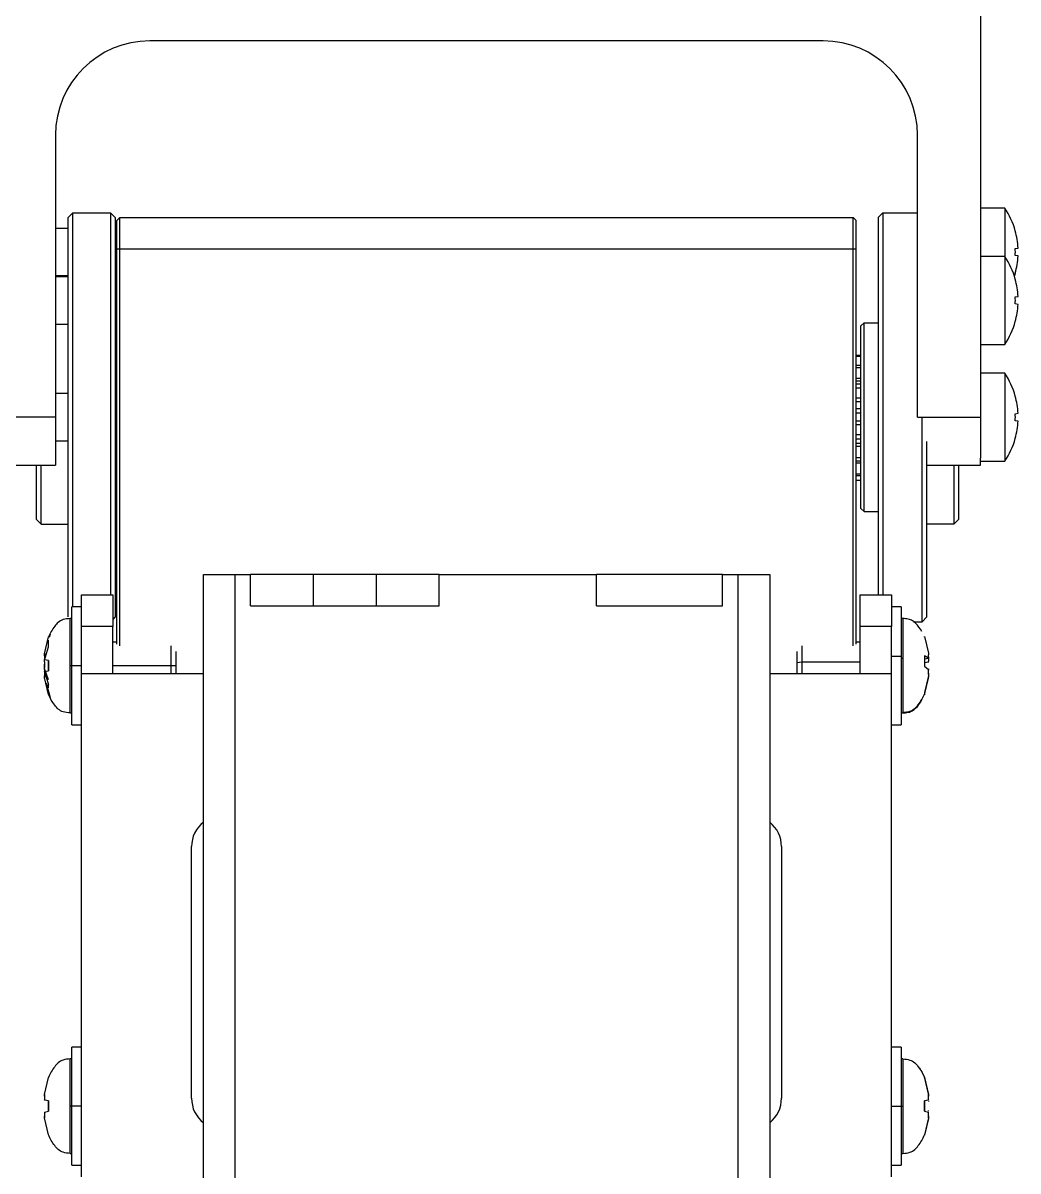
# Model space of a CAD drawing. Header units: millimetres. Extents: x 1258 to 2922, y -135 to 1239.
# Drawn here: x 1942.91 to 1974.54, y 736.09 to 772.59 of the extents above; entities that cross this region are included whole.
import ezdxf

# ---------------------------------------------------------------- set-up
doc = ezdxf.new("R2010")
doc.units = ezdxf.units.MM
doc.header["$LTSCALE"] = 6

msp = doc.modelspace()

# ---------------------------------------------------------------- linework, layer by layer
at = {"color": 7, "linetype": 'Continuous', "lineweight": 25}
for p, q in [((1973.346, 773.16), (1973.346, 760.688)), ((1968.346, 772.019), (1946.946, 772.019)), ((1943.946, 769.019), (1943.946, 760.057)), ((1971.346, 760.057), (1971.346, 769.019)), ((1944.346, 766.407), (1944.496, 766.557)), ((1944.346, 753.707), (1944.346, 766.407)), ((1944.496, 754.032), (1944.496, 766.557)), ((1944.496, 766.557), (1945.696, 766.557)), ((1945.696, 766.557), (1945.696, 754.407)), ((1945.846, 766.407), (1945.696, 766.557)), ((1945.846, 766.407), (1945.846, 753.707)), ((1945.896, 766.307), (1945.996, 766.407)), ((1945.996, 765.407), (1945.996, 766.407)), ((1945.996, 766.407), (1969.296, 766.407)), ((1969.296, 765.407), (1969.296, 766.407)), ((1969.296, 766.407), (1969.396, 766.307)), ((1970.246, 766.557), (1970.096, 766.407)), ((1970.096, 766.407), (1970.096, 754.407)), ((1970.246, 766.557), (1970.246, 754.407)), ((1970.246, 766.557), (1971.346, 766.557)), ((1974.117, 766.707), (1973.346, 766.707)), ((1974.117, 766.707), (1974.117, 765.17)), ((1944.346, 766.057), (1943.946, 766.057)), ((1945.896, 765.407), (1945.896, 766.307)), ((1969.396, 765.407), (1969.396, 766.307)), ((1974.452, 765.979), (1974.454, 765.98)), ((1945.896, 765.407), (1945.996, 765.407)), ((1945.896, 752.845), (1945.896, 765.407)), ((1945.996, 752.792), (1945.996, 765.407)), ((1945.996, 765.407), (1969.296, 765.407)), ((1969.296, 752.792), (1969.296, 765.407)), ((1969.296, 765.407), (1969.396, 765.407)), ((1969.396, 752.845), (1969.396, 765.407)), ((1974.452, 765.419), (1974.54, 765.431)), ((1974.117, 765.17), (1973.346, 765.17)), ((1974.117, 765.17), (1974.117, 762.37)), ((1974.54, 765.183), (1974.452, 765.195)), ((1974.425, 764.538), (1974.454, 764.634)), ((1974.454, 764.634), (1974.452, 764.636)), ((1943.946, 764.557), (1944.346, 764.557)), ((1944.346, 764.52), (1943.946, 764.52)), ((1974.452, 764.441), (1974.454, 764.443)), ((1945.896, 763.882), (1945.895, 763.884)), ((1969.397, 763.884), (1969.396, 763.882)), ((1974.452, 763.882), (1974.54, 763.894)), ((1945.896, 763.657), (1945.846, 763.657)), ((1974.54, 763.645), (1974.452, 763.658)), ((1943.946, 763.02), (1944.346, 763.02)), ((1969.546, 762.957), (1969.646, 763.057)), ((1969.546, 757.157), (1969.546, 762.957)), ((1969.646, 757.057), (1969.646, 763.057)), ((1969.646, 763.057), (1970.096, 763.057)), ((1974.454, 763.097), (1974.452, 763.098)), ((1973.346, 762.37), (1974.117, 762.37)), ((1969.396, 762.027), (1969.546, 762.027)), ((1969.396, 761.997), (1969.546, 761.997)), ((1969.396, 761.716), (1969.546, 761.716)), ((1969.396, 761.632), (1969.546, 761.632)), ((1974.117, 761.457), (1973.346, 761.457)), ((1974.117, 761.457), (1974.117, 758.657)), ((1969.396, 761.119), (1969.546, 761.119)), ((1969.396, 760.995), (1969.546, 760.995)), ((1944.346, 760.807), (1943.946, 760.807)), ((1973.346, 760.688), (1973.346, 758.76)), ((1974.452, 760.729), (1974.454, 760.73)), ((1969.396, 760.337), (1969.546, 760.337)), ((1969.396, 760.195), (1969.546, 760.195)), ((1974.452, 760.169), (1974.54, 760.181)), ((1943.946, 760.057), (1941.946, 760.057)), ((1943.946, 760.057), (1943.946, 758.532)), ((1971.346, 760.057), (1973.346, 760.057)), ((1971.496, 753.557), (1971.496, 760.057)), ((1974.54, 759.933), (1974.452, 759.945)), ((1969.396, 759.508), (1969.546, 759.508)), ((1943.946, 759.307), (1944.346, 759.307)), ((1969.396, 759.372), (1969.546, 759.372)), ((1971.646, 753.707), (1971.646, 759.282)), ((1974.454, 759.384), (1974.452, 759.386)), ((1969.396, 758.773), (1969.546, 758.773)), ((1973.346, 758.532), (1973.346, 758.76)), ((1941.946, 758.532), (1943.946, 758.532)), ((1943.346, 756.807), (1943.346, 758.532)), ((1943.496, 756.657), (1943.496, 758.532)), ((1969.396, 758.667), (1969.546, 758.667)), ((1971.646, 758.532), (1973.346, 758.532)), ((1972.496, 758.532), (1972.496, 756.657)), ((1972.646, 758.532), (1972.646, 756.807)), ((1973.346, 758.657), (1974.117, 758.657)), ((1969.396, 758.26), (1969.546, 758.26)), ((1969.396, 758.202), (1969.546, 758.202)), ((1969.396, 758.059), (1969.546, 758.059)), ((1969.396, 758.057), (1969.546, 758.057)), ((1969.546, 757.157), (1969.646, 757.057)), ((1969.646, 757.057), (1970.096, 757.057)), ((1943.346, 756.807), (1943.496, 756.657)), ((1943.496, 756.657), (1944.346, 756.657)), ((1972.496, 756.657), (1971.646, 756.657)), ((1972.646, 756.807), (1972.496, 756.657)), ((1945.846, 756.457), (1945.896, 756.457)), ((1948.646, 733.907), (1948.646, 755.057)), ((1948.646, 755.057), (1949.646, 755.057)), ((1949.646, 755.057), (1949.646, 733.907)), ((1949.646, 755.057), (1950.146, 755.057)), ((1950.146, 754.057), (1950.146, 755.057)), ((1952.146, 755.057), (1950.146, 755.057)), ((1952.146, 754.057), (1952.146, 755.057)), ((1954.146, 755.057), (1952.146, 755.057)), ((1954.146, 754.057), (1954.146, 755.057)), ((1956.146, 755.057), (1954.146, 755.057)), ((1956.146, 754.057), (1956.146, 755.057)), ((1956.146, 755.057), (1961.146, 755.057)), ((1961.146, 754.057), (1961.146, 755.057)), ((1965.146, 755.057), (1961.146, 755.057)), ((1965.146, 754.057), (1965.146, 755.057)), ((1965.146, 755.057), (1965.646, 755.057)), ((1965.646, 733.907), (1965.646, 755.057)), ((1965.646, 755.057), (1966.646, 755.057)), ((1966.646, 755.057), (1966.646, 733.907)), ((1944.771, 754.407), (1945.771, 754.407)), ((1944.771, 753.407), (1944.771, 754.407)), ((1945.771, 754.407), (1945.771, 753.407)), ((1969.521, 754.407), (1970.521, 754.407)), ((1969.521, 753.407), (1969.521, 754.407)), ((1970.521, 754.407), (1970.521, 753.407)), ((1944.771, 754.032), (1944.471, 754.032)), ((1944.471, 752.157), (1944.471, 754.032)), ((1950.146, 754.057), (1956.146, 754.057)), ((1961.146, 754.057), (1965.146, 754.057)), ((1970.821, 754.032), (1970.521, 754.032)), ((1970.821, 754.032), (1970.821, 752.465)), ((1944.471, 753.657), (1944.412, 753.657)), ((1944.412, 752.157), (1944.412, 753.657)), ((1945.846, 753.707), (1945.771, 753.632)), ((1970.88, 753.657), (1970.821, 753.657)), ((1971.496, 753.557), (1971.646, 753.707)), ((1944.771, 751.907), (1944.771, 753.407)), ((1945.771, 753.407), (1944.771, 753.407)), ((1945.771, 751.907), (1945.771, 753.407)), ((1969.521, 751.907), (1969.521, 753.407)), ((1970.521, 753.407), (1969.521, 753.407)), ((1970.521, 751.907), (1970.521, 753.407)), ((1971.222, 753.557), (1971.496, 753.557)), ((1943.601, 752.532), (1943.726, 753.072)), ((1943.726, 752.76), (1943.726, 752.969)), ((1943.774, 753.163), (1943.745, 753.057)), ((1945.896, 752.907), (1945.771, 752.907)), ((1969.521, 752.907), (1969.396, 752.907)), ((1971.566, 753.086), (1971.692, 752.558)), ((1943.601, 752.566), (1943.596, 752.529)), ((1943.596, 752.477), (1943.601, 752.532)), ((1943.601, 752.532), (1943.596, 752.477)), ((1943.601, 752.329), (1943.726, 752.76)), ((1947.621, 752.157), (1947.621, 752.792)), ((1947.771, 752.605), (1947.771, 752.157)), ((1967.521, 752.256), (1967.521, 752.605)), ((1967.671, 752.792), (1967.671, 752.28)), ((1971.692, 752.565), (1971.696, 752.513)), ((1971.692, 752.558), (1971.696, 752.505)), ((1943.601, 752.344), (1943.596, 752.353)), ((1943.596, 752.281), (1943.601, 752.329)), ((1943.726, 752.322), (1943.601, 752.344)), ((1943.726, 751.993), (1943.726, 752.322)), ((1943.726, 752.322), (1943.726, 751.993)), ((1944.412, 750.657), (1944.412, 752.157)), ((1944.471, 752.157), (1944.412, 752.157)), ((1944.771, 752.157), (1944.471, 752.157)), ((1944.471, 750.282), (1944.471, 752.157)), ((1947.621, 751.907), (1947.621, 752.157)), ((1947.771, 752.157), (1947.621, 752.157)), ((1947.771, 752.157), (1947.771, 751.907)), ((1967.521, 752.256), (1967.671, 752.28)), ((1967.521, 751.907), (1967.521, 752.256)), ((1967.671, 752.28), (1967.671, 751.907)), ((1970.521, 752.465), (1970.821, 752.465)), ((1970.821, 752.465), (1970.821, 750.282)), ((1970.821, 752.403), (1970.88, 752.403)), ((1970.88, 752.403), (1970.88, 750.678)), ((1971.692, 752.403), (1971.566, 752.47)), ((1971.566, 752.47), (1971.566, 752.145)), ((1971.566, 752.378), (1971.704, 752.403)), ((1971.696, 752.403), (1971.692, 752.403)), ((1971.692, 752.28), (1971.696, 752.298)), ((1971.692, 752.255), (1971.696, 752.276)), ((1943.601, 752.064), (1943.596, 752.106)), ((1943.596, 752.034), (1943.601, 751.986)), ((1943.596, 751.962), (1943.601, 751.971)), ((1943.601, 751.782), (1943.596, 751.837)), ((1943.596, 751.837), (1943.601, 751.782)), ((1943.596, 751.803), (1943.601, 751.775)), ((1943.726, 751.705), (1943.601, 752.064)), ((1943.601, 751.971), (1943.726, 751.993)), ((1943.601, 751.986), (1943.726, 751.554)), ((1944.771, 751.907), (1948.646, 751.907)), ((1944.771, 735.907), (1944.771, 751.907)), ((1966.646, 751.907), (1970.521, 751.907)), ((1970.521, 735.907), (1970.521, 751.907)), ((1971.566, 752.145), (1971.692, 752.035)), ((1971.692, 751.834), (1971.566, 751.303)), ((1971.692, 751.818), (1971.566, 751.282)), ((1971.692, 752.06), (1971.696, 752.038)), ((1971.692, 752.035), (1971.696, 752.017)), ((1971.696, 751.874), (1971.692, 751.818)), ((1971.692, 751.757), (1971.696, 751.81)), ((1943.601, 751.749), (1943.596, 751.786)), ((1943.726, 751.243), (1943.601, 751.782)), ((1943.651, 751.607), (1943.774, 751.151)), ((1971.566, 751.228), (1971.692, 751.757)), ((1944.412, 750.657), (1944.471, 750.657)), ((1970.821, 750.657), (1970.88, 750.657)), ((1944.471, 750.282), (1944.771, 750.282)), ((1970.521, 750.282), (1970.821, 750.282)), ((1948.271, 738.407), (1948.271, 746.407)), ((1967.021, 746.407), (1967.021, 738.407)), ((1944.771, 740.032), (1944.471, 740.032)), ((1944.471, 738.157), (1944.471, 740.032)), ((1970.821, 740.032), (1970.521, 740.032)), ((1970.821, 740.032), (1970.821, 738.157)), ((1944.471, 739.657), (1944.412, 739.657)), ((1944.412, 738.157), (1944.412, 739.657)), ((1970.88, 739.657), (1970.821, 739.657)), ((1970.88, 739.657), (1970.88, 738.157)), ((1943.601, 738.532), (1943.726, 739.072)), ((1971.692, 738.551), (1971.566, 739.085)), ((1971.566, 739.072), (1971.692, 738.532)), ((1971.566, 739.047), (1971.692, 738.509)), ((1943.596, 738.477), (1943.601, 738.532)), ((1943.601, 738.532), (1943.596, 738.477)), ((1943.601, 738.344), (1943.596, 738.353)), ((1943.726, 738.322), (1943.601, 738.344)), ((1943.726, 737.993), (1943.726, 738.322)), ((1943.726, 738.322), (1943.726, 737.993)), ((1971.692, 738.344), (1971.566, 738.322)), ((1971.566, 738.322), (1971.566, 737.993)), ((1971.566, 737.993), (1971.566, 738.322)), ((1971.696, 738.497), (1971.692, 738.551)), ((1971.692, 738.532), (1971.696, 738.477)), ((1971.696, 738.477), (1971.692, 738.532)), ((1971.696, 738.353), (1971.692, 738.344)), ((1971.696, 738.316), (1971.692, 738.301)), ((1943.596, 737.962), (1943.601, 737.971)), ((1943.601, 737.971), (1943.726, 737.993)), ((1944.412, 736.657), (1944.412, 738.157)), ((1944.471, 738.157), (1944.412, 738.157)), ((1944.771, 738.157), (1944.471, 738.157)), ((1944.471, 736.282), (1944.471, 738.157)), ((1970.521, 738.157), (1970.821, 738.157)), ((1970.821, 738.157), (1970.821, 736.282)), ((1970.821, 738.157), (1970.88, 738.157)), ((1970.88, 738.157), (1970.88, 736.657)), ((1971.566, 737.993), (1971.692, 737.971)), ((1971.696, 737.999), (1971.692, 738.014)), ((1971.692, 737.971), (1971.696, 737.962)), ((1971.692, 737.929), (1971.696, 737.927)), ((1943.601, 737.782), (1943.596, 737.837)), ((1943.596, 737.837), (1943.601, 737.782)), ((1943.726, 737.243), (1943.601, 737.782)), ((1971.692, 737.782), (1971.566, 737.243)), ((1971.692, 737.764), (1971.566, 737.23)), ((1971.696, 737.837), (1971.692, 737.782)), ((1971.692, 737.782), (1971.696, 737.837)), ((1971.696, 737.817), (1971.692, 737.764)), ((1944.412, 736.657), (1944.471, 736.657)), ((1970.821, 736.657), (1970.88, 736.657)), ((1944.471, 736.282), (1944.771, 736.282)), ((1970.521, 736.282), (1970.821, 736.282))]:
    msp.add_line(p, q, dxfattribs=at)
at = {"color": 8, "linetype": 'Continuous', "lineweight": 25}
for p, q in [((1969.546, 761.283), (1969.396, 761.283)), ((1969.546, 761.198), (1969.396, 761.198)), ((1969.546, 760.658), (1969.396, 760.658)), ((1969.546, 760.549), (1969.396, 760.549)), ((1945.846, 760.057), (1945.896, 760.057)), ((1969.546, 759.93), (1969.396, 759.93)), ((1969.546, 759.815), (1969.396, 759.815)), ((1969.546, 759.223), (1969.396, 759.223)), ((1969.546, 759.124), (1969.396, 759.124)), ((1969.546, 758.661), (1969.396, 758.661)), ((1969.546, 758.593), (1969.396, 758.593)), ((1970.88, 753.657), (1970.88, 752.403)), ((1947.621, 752.157), (1945.771, 752.157)), ((1967.671, 752.28), (1969.521, 752.28)), ((1971.566, 752.381), (1971.692, 752.403)), ((1971.566, 752.258), (1971.692, 752.28)), ((1970.88, 750.678), (1970.88, 750.657))]:
    msp.add_line(p, q, dxfattribs=at)
at = {"color": 7, "linetype": 'Continuous', "lineweight": 25}
for centre, radius, start, end in [((1946.946, 769.019), 3, 90, 180), ((1968.346, 769.019), 3, 0, 90), ((1972.046, 765.307), 2.5, 15.6184, 34.0558), ((1972.031, 765.307), 2.512, 2.8285, 15.495), ((1971.486, 765.307), 2.968, 357.8394, 2.1606), ((1972.046, 763.77), 2.5, 15.6184, 34.0558), ((1972.031, 765.307), 2.512, 344.505, 357.1715), ((1972.031, 763.77), 2.512, 2.8285, 15.495), ((1971.486, 763.77), 2.968, 357.8394, 2.1606), ((1972.031, 763.769), 2.512, 344.505, 357.1715), ((1972.046, 763.77), 2.5, 325.9442, 344.3816), ((1972.046, 760.057), 2.5, 15.6184, 34.0558), ((1972.031, 760.057), 2.512, 2.8285, 15.495), ((1971.486, 760.057), 2.968, 357.8394, 2.1606), ((1972.031, 760.057), 2.512, 344.505, 357.1715), ((1972.046, 760.057), 2.5, 325.9442, 344.3816), ((1949.271, 746.407), 1, 128.6822, 180), ((1966.021, 746.407), 1, 0, 51.3178), ((1949.271, 738.407), 1, 180, 231.3178), ((1966.021, 738.407), 1, 308.6822, 360)]:
    msp.add_arc(centre, radius, start, end, dxfattribs=at)
for points, knots in [([(1944.412, 753.657), (1944.337, 753.652), (1944.201, 753.643), (1944.031, 753.544), (1943.868, 753.357), (1943.781, 753.19), (1943.721, 753.073)], [0, 0, 0, 0, 0.2330012, 0.4184346, 0.591328, 1, 1, 1, 1]), ([(1971.479, 753.247), (1971.422, 753.341), (1971.342, 753.471), (1971.183, 753.594), (1971.043, 753.649), (1970.938, 753.654), (1970.88, 753.657)], [0, 0, 0, 0, 0.423381, 0.589378, 0.774246, 1, 1, 1, 1]), ([(1943.726, 753.072), (1943.725, 753.072), (1943.721, 753.073), (1943.721, 753.073), (1943.721, 753.073)], [0, 0, 0, 0, 0.560075, 1, 1, 1, 1]), ([(1971.571, 753.065), (1971.571, 753.068), (1971.57, 753.076), (1971.567, 753.083), (1971.566, 753.086)], [0, 0, 0, 0, 0.474437, 1, 1, 1, 1]), ([(1943.596, 752.511), (1943.595, 752.507), (1943.594, 752.498), (1943.593, 752.497), (1943.594, 752.507), (1943.595, 752.521), (1943.596, 752.529)], [0, 0, 0, 0, 0.250273, 0.5, 0.749727, 1, 1, 1, 1]), ([(1943.596, 752.477), (1943.595, 752.463), (1943.594, 752.435), (1943.593, 752.399), (1943.594, 752.37), (1943.595, 752.359), (1943.596, 752.353)], [0, 0, 0, 0, 0.250273, 0.5, 0.749727, 1, 1, 1, 1]), ([(1943.596, 752.281), (1943.595, 752.266), (1943.594, 752.237), (1943.593, 752.191), (1943.594, 752.146), (1943.595, 752.119), (1943.596, 752.106)], [0, 0, 0, 0, 0.250273, 0.5, 0.749727, 1, 1, 1, 1]), ([(1943.596, 752.034), (1943.595, 752.049), (1943.594, 752.078), (1943.593, 752.124), (1943.594, 752.169), (1943.595, 752.195), (1943.596, 752.209)], [0, 0, 0, 0, 0.250273, 0.5, 0.749727, 1, 1, 1, 1]), ([(1971.696, 752.403), (1971.697, 752.406), (1971.698, 752.413), (1971.699, 752.435), (1971.698, 752.466), (1971.697, 752.492), (1971.696, 752.505)], [0, 0, 0, 0, 0.250273, 0.5, 0.749727, 1, 1, 1, 1]), ([(1971.696, 752.441), (1971.697, 752.426), (1971.698, 752.396), (1971.699, 752.356), (1971.698, 752.322), (1971.697, 752.306), (1971.696, 752.298)], [0, 0, 0, 0, 0.2502728, 0.5, 0.7497272, 1, 1, 1, 1]), ([(1943.596, 751.962), (1943.595, 751.956), (1943.594, 751.945), (1943.593, 751.916), (1943.594, 751.88), (1943.595, 751.852), (1943.596, 751.837)], [0, 0, 0, 0, 0.250273, 0.5, 0.749727, 1, 1, 1, 1]), ([(1971.696, 751.874), (1971.697, 751.889), (1971.698, 751.919), (1971.699, 751.959), (1971.698, 751.993), (1971.697, 752.009), (1971.696, 752.017)], [0, 0, 0, 0, 0.250273, 0.5, 0.749727, 1, 1, 1, 1]), ([(1971.696, 751.912), (1971.697, 751.908), (1971.698, 751.902), (1971.699, 751.879), (1971.698, 751.849), (1971.697, 751.823), (1971.696, 751.81)], [0, 0, 0, 0, 0.250273, 0.5, 0.749727, 1, 1, 1, 1]), ([(1943.726, 751.45), (1943.725, 751.474), (1943.721, 751.516), (1943.721, 751.558), (1943.721, 751.577)], [0, 0, 0, 0, 0.5600747, 1, 1, 1, 1]), ([(1943.721, 751.242), (1943.721, 751.242), (1943.721, 751.242), (1943.725, 751.243), (1943.726, 751.243)], [0, 0, 0, 0, 0.559869, 1, 1, 1, 1]), ([(1944.412, 750.657), (1944.337, 750.662), (1944.201, 750.671), (1944.031, 750.77), (1943.868, 750.958), (1943.781, 751.125), (1943.721, 751.242)], [0, 0, 0, 0, 0.2330012, 0.4184346, 0.591328, 1, 1, 1, 1]), ([(1970.88, 750.678), (1970.956, 750.683), (1971.092, 750.692), (1971.261, 750.789), (1971.424, 750.974), (1971.511, 751.139), (1971.571, 751.254)], [0, 0, 0, 0, 0.233001, 0.418435, 0.591328, 1, 1, 1, 1]), ([(1970.88, 750.657), (1970.938, 750.66), (1971.043, 750.666), (1971.183, 750.721), (1971.342, 750.843), (1971.422, 750.974), (1971.479, 751.068)], [0, 0, 0, 0, 0.2257541, 0.4106222, 0.5766187, 1, 1, 1, 1]), ([(1971.566, 751.282), (1971.568, 751.277), (1971.571, 751.267), (1971.571, 751.258), (1971.571, 751.254)], [0, 0, 0, 0, 0.560075, 1, 1, 1, 1]), ([(1971.571, 751.254), (1971.571, 751.249), (1971.571, 751.24), (1971.567, 751.232), (1971.566, 751.228)], [0, 0, 0, 0, 0.559869, 1, 1, 1, 1]), ([(1944.412, 739.657), (1944.337, 739.652), (1944.201, 739.643), (1944.031, 739.544), (1943.868, 739.357), (1943.781, 739.19), (1943.721, 739.073)], [0, 0, 0, 0, 0.2330012, 0.4184346, 0.591328, 1, 1, 1, 1]), ([(1970.88, 739.657), (1970.956, 739.652), (1971.092, 739.643), (1971.261, 739.544), (1971.424, 739.357), (1971.511, 739.19), (1971.571, 739.073)], [0, 0, 0, 0, 0.2330012, 0.4184346, 0.591328, 1, 1, 1, 1]), ([(1971.335, 739.443), (1971.347, 739.43), (1971.449, 739.322), (1971.514, 739.187), (1971.571, 739.067)], [0, 0, 0, 0, 0.118732, 1, 1, 1, 1]), ([(1943.726, 739.072), (1943.725, 739.072), (1943.721, 739.073), (1943.721, 739.073), (1943.721, 739.073)], [0, 0, 0, 0, 0.560075, 1, 1, 1, 1]), ([(1971.571, 739.073), (1971.571, 739.073), (1971.571, 739.073), (1971.567, 739.072), (1971.566, 739.072)], [0, 0, 0, 0, 0.559869, 1, 1, 1, 1]), ([(1943.596, 738.477), (1943.595, 738.463), (1943.594, 738.435), (1943.593, 738.399), (1943.594, 738.37), (1943.595, 738.359), (1943.596, 738.353)], [0, 0, 0, 0, 0.250273, 0.5, 0.749727, 1, 1, 1, 1]), ([(1971.696, 738.353), (1971.697, 738.359), (1971.698, 738.37), (1971.699, 738.399), (1971.698, 738.435), (1971.697, 738.463), (1971.696, 738.477)], [0, 0, 0, 0, 0.250273, 0.5, 0.749727, 1, 1, 1, 1]), ([(1943.596, 737.962), (1943.595, 737.956), (1943.594, 737.945), (1943.593, 737.916), (1943.594, 737.88), (1943.595, 737.852), (1943.596, 737.837)], [0, 0, 0, 0, 0.250273, 0.5, 0.749727, 1, 1, 1, 1]), ([(1971.696, 737.837), (1971.697, 737.852), (1971.698, 737.88), (1971.699, 737.916), (1971.698, 737.945), (1971.697, 737.956), (1971.696, 737.962)], [0, 0, 0, 0, 0.250273, 0.5, 0.749727, 1, 1, 1, 1]), ([(1943.721, 737.242), (1943.721, 737.242), (1943.721, 737.242), (1943.725, 737.243), (1943.726, 737.243)], [0, 0, 0, 0, 0.559869, 1, 1, 1, 1]), ([(1944.412, 736.657), (1944.337, 736.662), (1944.201, 736.671), (1944.031, 736.77), (1943.868, 736.958), (1943.781, 737.125), (1943.721, 737.242)], [0, 0, 0, 0, 0.2330012, 0.4184346, 0.591328, 1, 1, 1, 1]), ([(1970.88, 736.657), (1970.956, 736.662), (1971.092, 736.671), (1971.261, 736.77), (1971.424, 736.958), (1971.511, 737.125), (1971.571, 737.242)], [0, 0, 0, 0, 0.233001, 0.418435, 0.591328, 1, 1, 1, 1]), ([(1971.566, 737.243), (1971.568, 737.242), (1971.571, 737.242), (1971.571, 737.242), (1971.571, 737.242)], [0, 0, 0, 0, 0.560075, 1, 1, 1, 1])]:
    msp.add_open_spline(points, degree=3, knots=knots, dxfattribs=at)

doc.saveas('drawing.dxf')
